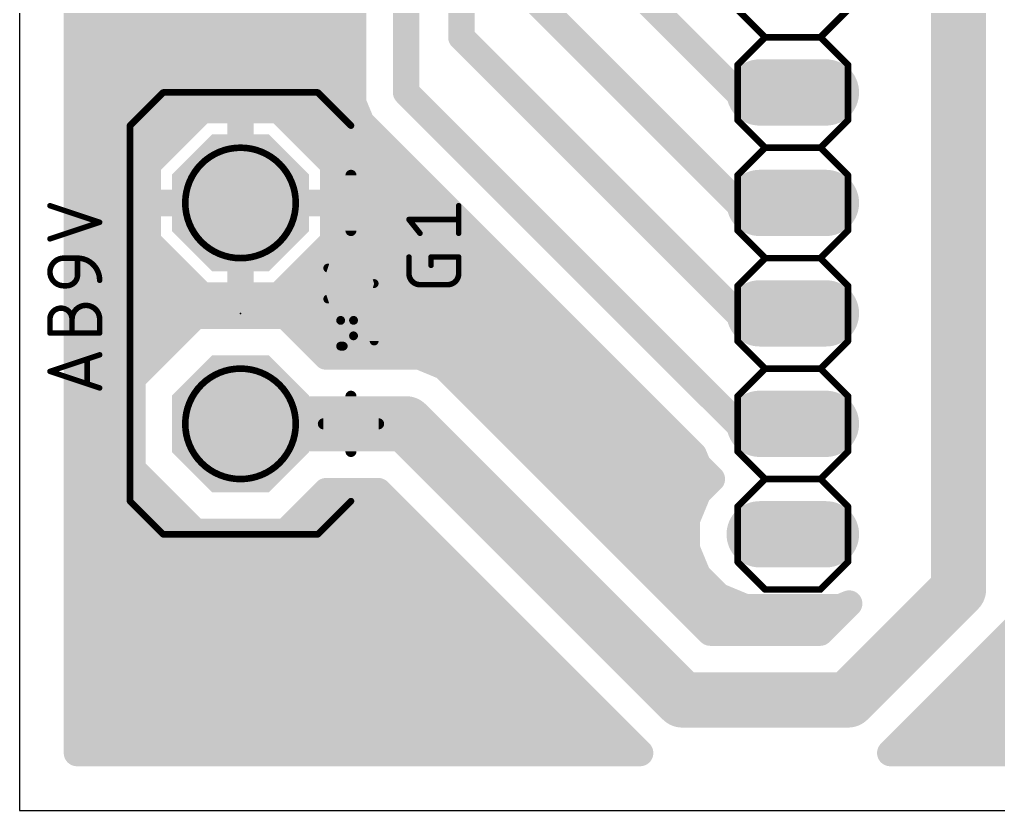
# Model space of a CAD drawing. Extents: x 2.5 to 54.6, y 1.3 to 50.5.
# Drawn here: x 2.54 to 25.05, y 1.27 to 19.46 of the extents above; entities that cross this region are included whole.
import ezdxf

# ---------------------------------------------------------------- set-up
doc = ezdxf.new("R2010")
doc.units = 0
for name, color, linetype in [('1', 12, 'CONTINUOUS'), ('17', 110, 'CONTINUOUS'), ('20', 31, 'CONTINUOUS'), ('21', 253, 'CONTINUOUS'), ('23', 53, 'CONTINUOUS'), ('25', 253, 'CONTINUOUS'), ('27', 253, 'CONTINUOUS'), ('51', 253, 'CONTINUOUS')]:
    doc.layers.add(name, color=color, linetype=linetype)

# ---------------------------------------------------------------- blocks, each defined once
blk = doc.blocks.new('OCTAGONP')
at = {"const_width": 0.5}
blk.add_lwpolyline([(-0.25, -0.1036), (-0.25, 0.1036), (-0.1036, 0.25), (0.1036, 0.25), (0.25, 0.1036), (0.25, -0.1036), (0.1036, -0.25), (-0.1036, -0.25), (-0.25, -0.1036), (-0.25, 0.1036)], dxfattribs=at)
blk = doc.blocks.new('RECT')
blk.add_solid([(-0.5, -0.5), (0.5, -0.5), (-0.5, 0.5), (0.5, 0.5)])
blk = doc.blocks.new('LONGP100')
at = {"const_width": 1}
blk.add_lwpolyline([(-0.5, 0), (0.5, 0)], dxfattribs=at)
at = {"const_width": 0.5}
for points in [[(-0.5, 0.25, 1), (-0.5, -0.25)], [(0.5, -0.25, 1), (0.5, 0.25)]]:
    blk.add_lwpolyline(points, format="xyb", dxfattribs=at)

msp = doc.modelspace()

# ---------------------------------------------------------------- linework, layer by layer
at = {"layer": '1'}
for points, const_width in [([(3.8608, 2.5908), (3.8608, 49.1492)], 0.6096), ([(12.7, 31.75), (12.7, 19.05)], 0.6096), ([(11.43, 29.21), (11.43, 17.78)], 0.6096), ([(10.2108, 28.705), (10.2108, 17.5375)], 0.6096), ([(24.13, 26.67), (24.13, 6.35)], 1.27), ([(15.24, 21.59), (19.05, 17.78)], 0.6096), ([(13.97, 20.32), (19.05, 15.24)], 0.6096), ([(3.8608, 19.5072), (10.2108, 19.5072)], 0.6096), ([(3.8608, 18.8976), (10.2108, 18.8976)], 0.6096), ([(12.7, 19.05), (19.05, 12.7)], 0.6096), ([(3.8608, 18.288), (10.2108, 18.288)], 0.6096), ([(11.43, 17.78), (19.05, 10.16)], 0.6096), ([(19.05, 17.78), (20.32, 17.78)], 0.6096), ([(3.8608, 17.6784), (10.2108, 17.6784)], 0.6096), ([(10.2108, 17.5375), (10.3964, 17.0894)], 0.6096), ([(6.7362, 17.3736), (5.4864, 16.1238)], 0.6096), ([(7.62, 17.3736), (6.7362, 17.3736)], 0.6096), ([(7.62, 17.3736), (7.62, 15.24)], 0.6096), ([(7.62, 15.24), (7.62, 17.3736)], 0.6096), ([(8.5038, 17.3736), (7.62, 17.3736)], 0.6096), ([(9.7536, 16.1238), (8.5038, 17.3736)], 0.6096), ([(3.8608, 17.0688), (6.4314, 17.0688)], 0.6096), ([(7.62, 17.0688), (7.62, 17.0688)], 0.6096), ([(8.8086, 17.0688), (10.417, 17.0688)], 0.6096), ([(10.3964, 17.0894), (18.0164, 9.4694)], 0.6096), ([(3.8608, 16.4592), (5.8218, 16.4592)], 0.6096), ([(7.62, 16.4592), (7.62, 16.4592)], 0.6096), ([(9.4182, 16.4592), (11.0266, 16.4592)], 0.6096), ([(5.4864, 16.1238), (5.4864, 15.24)], 0.6096), ([(9.7536, 15.24), (9.7536, 16.1238)], 0.6096), ([(3.8608, 15.8496), (5.4864, 15.8496)], 0.6096), ([(7.62, 15.8496), (7.62, 15.8496)], 0.6096), ([(9.7536, 15.8496), (11.6362, 15.8496)], 0.6096), ([(3.8608, 15.24), (7.62, 15.24)], 0.6096), ([(5.4864, 15.24), (7.62, 15.24)], 0.6096), ([(7.62, 15.24), (5.4864, 15.24)], 0.6096), ([(5.4864, 15.24), (5.4864, 14.3562)], 0.6096), ([(7.62, 15.24), (7.62, 15.24)], 0.6096), ([(7.62, 15.24), (7.62, 15.24)], 0.6096), ([(7.62, 13.1064), (7.62, 15.24)], 0.6096), ([(7.62, 15.24), (7.62, 15.24)], 0.6096), ([(7.62, 15.24), (7.62, 13.1064)], 0.6096), ([(9.7536, 15.24), (7.62, 15.24)], 0.6096), ([(7.62, 15.24), (7.62, 15.24)], 0.6096), ([(7.62, 15.24), (9.7536, 15.24)], 0.6096), ([(7.62, 15.24), (12.2458, 15.24)], 0.6096), ([(9.7536, 14.3562), (9.7536, 15.24)], 0.6096), ([(19.05, 15.24), (20.32, 15.24)], 0.6096), ([(3.8608, 14.6304), (5.4864, 14.6304)], 0.6096), ([(7.62, 14.6304), (7.62, 14.6304)], 0.6096), ([(9.7536, 14.6304), (12.8554, 14.6304)], 0.6096), ([(5.4864, 14.3562), (6.7362, 13.1064)], 0.6096), ([(8.5038, 13.1064), (9.7536, 14.3562)], 0.6096), ([(3.8608, 14.0208), (5.8218, 14.0208)], 0.6096), ([(7.62, 14.0208), (7.62, 14.0208)], 0.6096), ([(9.4182, 14.0208), (13.465, 14.0208)], 0.6096), ([(3.8608, 13.4112), (6.4314, 13.4112)], 0.6096), ([(7.62, 13.4112), (7.62, 13.4112)], 0.6096), ([(8.8086, 13.4112), (14.0746, 13.4112)], 0.6096), ([(6.7362, 13.1064), (7.62, 13.1064)], 0.6096), ([(7.62, 13.1064), (8.5038, 13.1064)], 0.6096), ([(3.8608, 12.8016), (14.6842, 12.8016)], 0.6096), ([(6.5889, 12.6492), (5.1308, 11.1911)], 0.6096), ([(8.6511, 12.6492), (6.5889, 12.6492)], 0.6096), ([(9.5909, 11.7094), (8.6511, 12.6492)], 0.6096), ([(19.05, 12.7), (20.32, 12.7)], 0.6096), ([(3.8608, 12.192), (6.1317, 12.192)], 0.6096), ([(9.1083, 12.192), (15.2938, 12.192)], 0.6096), ([(11.7382, 11.7094), (9.5909, 11.7094)], 0.6096), ([(12.3077, 11.4735), (11.7382, 11.7094)], 0.6096), ([(3.8608, 11.5824), (5.5221, 11.5824)], 0.6096), ([(12.0448, 11.5824), (15.9034, 11.5824)], 0.6096), ([(18.4218, 5.3594), (12.3077, 11.4735)], 0.6096), ([(5.1308, 11.1911), (5.1308, 9.1289)], 0.6096), ([(3.8608, 10.9728), (5.1308, 10.9728)], 0.6096), ([(12.8084, 10.9728), (16.513, 10.9728)], 0.6096), ([(3.8608, 10.3632), (5.1308, 10.3632)], 0.6096), ([(7.62, 10.16), (11.43, 10.16)], 1.27), ([(17.78, 3.81), (11.43, 10.16)], 1.27), ([(13.418, 10.3632), (17.1226, 10.3632)], 0.6096), ([(19.05, 10.16), (20.32, 10.16)], 0.6096), ([(3.8608, 9.7536), (5.1308, 9.7536)], 0.6096), ([(14.0276, 9.7536), (17.7322, 9.7536)], 0.6096), ([(18.0164, 9.4694), (18.0388, 9.447)], 0.6096), ([(18.0388, 9.447), (18.1368, 9.2104)], 0.6096), ([(18.1368, 9.2104), (18.4572, 8.89)], 0.6096), ([(3.8608, 9.144), (5.1308, 9.144)], 0.6096), ([(5.1308, 9.1289), (6.5889, 7.6708)], 0.6096), ([(14.6372, 9.144), (18.2032, 9.144)], 0.6096), ([(18.4572, 8.89), (18.1368, 8.5696)], 0.6096), ([(3.8608, 8.5344), (5.7253, 8.5344)], 0.6096), ([(8.6511, 7.6708), (9.5909, 8.6106)], 0.6096), ([(9.5147, 8.5344), (10.8644, 8.5344)], 0.6096), ([(9.5909, 8.6106), (10.7882, 8.6106)], 0.6096), ([(10.7882, 8.6106), (16.4665, 2.9323)], 0.6096), ([(15.2468, 8.5344), (18.1222, 8.5344)], 0.6096), ([(18.1368, 8.5696), (17.8816, 7.9535)], 0.6096), ([(3.8608, 7.9248), (6.3349, 7.9248)], 0.6096), ([(8.9051, 7.9248), (11.474, 7.9248)], 0.6096), ([(15.8564, 7.9248), (17.8816, 7.9248)], 0.6096), ([(17.8816, 7.9535), (17.8816, 7.2865)], 0.6096), ([(6.5889, 7.6708), (8.6511, 7.6708)], 0.6096), ([(3.8608, 7.3152), (12.0836, 7.3152)], 0.6096), ([(16.466, 7.3152), (17.8816, 7.3152)], 0.6096), ([(17.8816, 7.2865), (18.1368, 6.6704)], 0.6096), ([(3.8608, 6.7056), (12.6932, 6.7056)], 0.6096), ([(17.0756, 6.7056), (18.1222, 6.7056)], 0.6096), ([(24.13, 6.35), (21.59, 3.81)], 1.27), ([(18.1368, 6.6704), (18.6084, 6.1988)], 0.6096), ([(3.8608, 6.096), (13.3028, 6.096)], 0.6096), ([(17.6852, 6.096), (18.8566, 6.096)], 0.6096), ([(18.6084, 6.1988), (19.2245, 5.9436)], 0.6096), ([(21.6151, 6.0263), (20.9482, 5.3594)], 0.6096), ([(21.4155, 5.9436), (21.6151, 6.0263)], 0.6096), ([(19.2245, 5.9436), (21.4155, 5.9436)], 0.6096), ([(3.8608, 5.4864), (13.9124, 5.4864)], 0.6096), ([(18.2948, 5.4864), (21.0752, 5.4864)], 0.6096), ([(20.9482, 5.3594), (18.4218, 5.3594)], 0.6096), ([(22.9035, 2.9323), (25.4435, 5.4723)], 0.6096), ([(3.8608, 4.8768), (14.522, 4.8768)], 0.6096), ([(24.848, 4.8768), (53.2692, 4.8768)], 0.6096), ([(3.8608, 4.2672), (15.1316, 4.2672)], 0.6096), ([(24.2384, 4.2672), (53.2692, 4.2672)], 0.6096), ([(21.59, 3.81), (17.78, 3.81)], 1.27), ([(3.8608, 3.6576), (15.7412, 3.6576)], 0.6096), ([(23.6288, 3.6576), (53.2692, 3.6576)], 0.6096), ([(3.8608, 3.048), (16.3508, 3.048)], 0.6096), ([(16.4665, 2.9323), (16.4665, 2.9323)], 0.6096), ([(16.4665, 2.9323), (16.808, 2.5908)], 0.6096), ([(22.562, 2.5908), (22.9035, 2.9323)], 0.6096), ([(23.0192, 3.048), (53.2692, 3.048)], 0.6096), ([(16.808, 2.5908), (3.8608, 2.5908)], 0.6096), ([(53.2692, 2.5908), (22.562, 2.5908)], 0.6096)]:
    msp.add_lwpolyline(points, dxfattribs=dict(at, const_width=const_width))
for points, const_width in [([(3.8608, 19.6596, 1), (3.8608, 19.3548)], 0.3048), ([(10.2108, 19.3548, 1), (10.2108, 19.6596)], 0.3048), ([(3.8608, 19.05, 1), (3.8608, 18.7452)], 0.3048), ([(10.2108, 18.7452, 1), (10.2108, 19.05)], 0.3048), ([(12.8078, 19.1578, 1), (12.5922, 18.9422)], 0.3048), ([(12.5476, 19.05, 1), (12.8524, 19.05)], 0.3048), ([(3.8608, 18.4404, 1), (3.8608, 18.1356)], 0.3048), ([(10.2108, 18.1356, 1), (10.2108, 18.4404)], 0.3048), ([(11.5378, 17.8878, 1), (11.3222, 17.6722)], 0.3048), ([(19.05, 17.9324, 1), (19.05, 17.6276)], 0.3048), ([(18.9422, 17.6722, 1), (19.1578, 17.8878)], 0.3048), ([(20.32, 17.6276, 1), (20.32, 17.9324)], 0.3048), ([(3.8608, 17.8308, 1), (3.8608, 17.526)], 0.3048), ([(10.3516, 17.5958, 1), (10.07, 17.4792)], 0.3048), ([(10.2108, 17.526, 1), (10.2108, 17.8308)], 0.3048), ([(11.2776, 17.78, 1), (11.5824, 17.78)], 0.3048), ([(6.7362, 17.526, 1), (6.7362, 17.2212)], 0.3048), ([(6.844, 17.2658, 1), (6.6285, 17.4814)], 0.3048), ([(7.7724, 17.3736, 1), (7.4676, 17.3736)], 0.3048), ([(7.7724, 17.3736, 1), (7.4676, 17.3736)], 0.3048), ([(7.62, 17.526, 1), (7.62, 17.2212)], 0.3048), ([(7.62, 17.2212, 1), (7.62, 17.526)], 0.3048), ([(8.6115, 17.4814, 1), (8.396, 17.2658)], 0.3048), ([(8.5038, 17.2212, 1), (8.5038, 17.526)], 0.3048), ([(10.0584, 17.5375, 1), (10.3632, 17.5375)], 0.3048), ([(3.8608, 17.2212, 1), (3.8608, 16.9164)], 0.3048), ([(6.4314, 16.9164, 1), (6.4314, 17.2212)], 0.3048), ([(7.62, 17.2212, 1), (7.62, 16.9164)], 0.3048), ([(7.62, 16.9164, 1), (7.62, 17.2212)], 0.3048), ([(8.8086, 17.2212, 1), (8.8086, 16.9164)], 0.3048), ([(10.5042, 17.1971, 1), (10.2886, 16.9816)], 0.3048), ([(10.417, 16.9164, 1), (10.417, 17.2212)], 0.3048), ([(10.2556, 17.0311, 1), (10.5372, 17.1477)], 0.3048), ([(3.8608, 16.6116, 1), (3.8608, 16.3068)], 0.3048), ([(5.8218, 16.3068, 1), (5.8218, 16.6116)], 0.3048), ([(7.62, 16.6116, 1), (7.62, 16.3068)], 0.3048), ([(7.62, 16.3068, 1), (7.62, 16.6116)], 0.3048), ([(9.4182, 16.6116, 1), (9.4182, 16.3068)], 0.3048), ([(11.0266, 16.3068, 1), (11.0266, 16.6116)], 0.3048), ([(5.6388, 16.1238, 1), (5.334, 16.1238)], 0.3048), ([(5.3786, 16.2315, 1), (5.5942, 16.016)], 0.3048), ([(9.906, 16.1238, 1), (9.6012, 16.1238)], 0.3048), ([(9.6458, 16.016, 1), (9.8614, 16.2315)], 0.3048), ([(3.8608, 16.002, 1), (3.8608, 15.6972)], 0.3048), ([(5.4864, 15.6972, 1), (5.4864, 16.002)], 0.3048), ([(7.62, 16.002, 1), (7.62, 15.6972)], 0.3048), ([(7.62, 15.6972, 1), (7.62, 16.002)], 0.3048), ([(9.7536, 16.002, 1), (9.7536, 15.6972)], 0.3048), ([(11.6362, 15.6972, 1), (11.6362, 16.002)], 0.3048), ([(3.8608, 15.3924, 1), (3.8608, 15.0876)], 0.3048), ([(5.4864, 15.3924, 1), (5.4864, 15.0876)], 0.3048), ([(5.4864, 15.3924, 1), (5.4864, 15.0876)], 0.3048), ([(5.6388, 15.24, 1), (5.334, 15.24)], 0.3048), ([(7.62, 15.3924, 1), (7.62, 15.0876)], 0.3048), ([(7.7724, 15.24, 1), (7.4676, 15.24)], 0.3048), ([(7.7724, 15.24, 1), (7.4676, 15.24)], 0.3048), ([(7.62, 15.3924, 1), (7.62, 15.0876)], 0.3048), ([(7.7724, 15.24, 1), (7.4676, 15.24)], 0.3048), ([(7.62, 15.3924, 1), (7.62, 15.0876)], 0.3048), ([(7.7724, 15.24, 1), (7.4676, 15.24)], 0.3048), ([(7.62, 15.3924, 1), (7.62, 15.0876)], 0.3048), ([(7.62, 15.3924, 1), (7.62, 15.0876)], 0.3048), ([(7.62, 15.0876, 1), (7.62, 15.3924)], 0.3048), ([(7.62, 15.0876, 1), (7.62, 15.3924)], 0.3048), ([(7.62, 15.0876, 1), (7.62, 15.3924)], 0.3048), ([(7.62, 15.0876, 1), (7.62, 15.3924)], 0.3048), ([(7.62, 15.0876, 1), (7.62, 15.3924)], 0.3048), ([(9.906, 15.24, 1), (9.6012, 15.24)], 0.3048), ([(9.7536, 15.0876, 1), (9.7536, 15.3924)], 0.3048), ([(9.7536, 15.0876, 1), (9.7536, 15.3924)], 0.3048), ([(12.2458, 15.0876, 1), (12.2458, 15.3924)], 0.3048), ([(19.05, 15.3924, 1), (19.05, 15.0876)], 0.3048), ([(20.32, 15.0876, 1), (20.32, 15.3924)], 0.3048), ([(5.334, 15.24, 1), (5.6388, 15.24)], 0.3048), ([(7.4676, 15.24, 1), (7.7724, 15.24)], 0.3048), ([(7.4676, 15.24, 1), (7.7724, 15.24)], 0.3048), ([(7.4676, 15.24, 1), (7.7724, 15.24)], 0.3048), ([(7.4676, 15.24, 1), (7.7724, 15.24)], 0.3048), ([(9.6012, 15.24, 1), (9.906, 15.24)], 0.3048), ([(18.9422, 15.1322, 1), (19.1578, 15.3478)], 0.3048), ([(3.8608, 14.7828, 1), (3.8608, 14.478)], 0.3048), ([(5.4864, 14.478, 1), (5.4864, 14.7828)], 0.3048), ([(7.62, 14.7828, 1), (7.62, 14.478)], 0.3048), ([(7.62, 14.478, 1), (7.62, 14.7828)], 0.3048), ([(9.7536, 14.7828, 1), (9.7536, 14.478)], 0.3048), ([(12.8554, 14.478, 1), (12.8554, 14.7828)], 0.3048), ([(5.5942, 14.464, 1), (5.3786, 14.2485)], 0.3048), ([(9.8614, 14.2485, 1), (9.6458, 14.464)], 0.3048), ([(5.334, 14.3562, 1), (5.6388, 14.3562)], 0.3048), ([(9.6012, 14.3562, 1), (9.906, 14.3562)], 0.3048), ([(3.8608, 14.1732, 1), (3.8608, 13.8684)], 0.3048), ([(5.8218, 13.8684, 1), (5.8218, 14.1732)], 0.3048), ([(7.62, 14.1732, 1), (7.62, 13.8684)], 0.3048), ([(7.62, 13.8684, 1), (7.62, 14.1732)], 0.3048), ([(9.4182, 14.1732, 1), (9.4182, 13.8684)], 0.3048), ([(13.465, 13.8684, 1), (13.465, 14.1732)], 0.3048), ([(3.8608, 13.5636, 1), (3.8608, 13.2588)], 0.3048), ([(6.4314, 13.2588, 1), (6.4314, 13.5636)], 0.3048), ([(7.62, 13.5636, 1), (7.62, 13.2588)], 0.3048), ([(7.62, 13.2588, 1), (7.62, 13.5636)], 0.3048), ([(8.8086, 13.5636, 1), (8.8086, 13.2588)], 0.3048), ([(14.0746, 13.2588, 1), (14.0746, 13.5636)], 0.3048), ([(6.7362, 13.2588, 1), (6.7362, 12.954)], 0.3048), ([(6.6285, 12.9986, 1), (6.844, 13.2142)], 0.3048), ([(7.62, 13.2588, 1), (7.62, 12.954)], 0.3048), ([(7.62, 12.954, 1), (7.62, 13.2588)], 0.3048), ([(8.396, 13.2142, 1), (8.6115, 12.9986)], 0.3048), ([(8.5038, 12.954, 1), (8.5038, 13.2588)], 0.3048), ([(3.8608, 12.954, 1), (3.8608, 12.6492)], 0.3048), ([(7.4676, 13.1064, 1), (7.7724, 13.1064)], 0.3048), ([(7.4676, 13.1064, 1), (7.7724, 13.1064)], 0.3048), ([(14.6842, 12.6492, 1), (14.6842, 12.954)], 0.3048), ([(6.5889, 12.8016, 1), (6.5889, 12.4968)], 0.3048), ([(6.6967, 12.5414, 1), (6.4812, 12.757)], 0.3048), ([(8.7588, 12.757, 1), (8.5433, 12.5414)], 0.3048), ([(8.6511, 12.4968, 1), (8.6511, 12.8016)], 0.3048), ([(19.05, 12.8524, 1), (19.05, 12.5476)], 0.3048), ([(18.9422, 12.5922, 1), (19.1578, 12.8078)], 0.3048), ([(20.32, 12.5476, 1), (20.32, 12.8524)], 0.3048), ([(3.8608, 12.3444, 1), (3.8608, 12.0396)], 0.3048), ([(6.1317, 12.0396, 1), (6.1317, 12.3444)], 0.3048), ([(9.1083, 12.3444, 1), (9.1083, 12.0396)], 0.3048), ([(15.2938, 12.0396, 1), (15.2938, 12.3444)], 0.3048), ([(9.5909, 11.8618, 1), (9.5909, 11.557)], 0.3048), ([(9.4831, 11.6016, 1), (9.6986, 11.8172)], 0.3048), ([(11.7965, 11.8502, 1), (11.6799, 11.5686)], 0.3048), ([(11.7382, 11.557, 1), (11.7382, 11.8618)], 0.3048), ([(3.8608, 11.7348, 1), (3.8608, 11.43)], 0.3048), ([(5.5221, 11.43, 1), (5.5221, 11.7348)], 0.3048), ([(12.0448, 11.7348, 1), (12.0448, 11.43)], 0.3048), ([(12.4154, 11.5813, 1), (12.1999, 11.3658)], 0.3048), ([(12.2493, 11.3327, 1), (12.366, 11.6143)], 0.3048), ([(15.9034, 11.43, 1), (15.9034, 11.7348)], 0.3048), ([(5.2832, 11.1911, 1), (4.9784, 11.1911)], 0.3048), ([(3.8608, 11.1252, 1), (3.8608, 10.8204)], 0.3048), ([(5.023, 11.2988, 1), (5.2386, 11.0833)], 0.3048), ([(5.1308, 10.8204, 1), (5.1308, 11.1252)], 0.3048), ([(12.8084, 11.1252, 1), (12.8084, 10.8204)], 0.3048), ([(16.513, 10.8204, 1), (16.513, 11.1252)], 0.3048), ([(3.8608, 10.5156, 1), (3.8608, 10.2108)], 0.3048), ([(5.1308, 10.2108, 1), (5.1308, 10.5156)], 0.3048), ([(7.62, 10.4775, 1), (7.62, 9.8425)], 0.635), ([(11.6545, 10.3845, 1), (11.2055, 9.9355)], 0.635), ([(11.43, 9.8425, 1), (11.43, 10.4775)], 0.635), ([(13.418, 10.5156, 1), (13.418, 10.2108)], 0.3048), ([(17.1226, 10.2108, 1), (17.1226, 10.5156)], 0.3048), ([(19.05, 10.3124, 1), (19.05, 10.0076)], 0.3048), ([(18.9422, 10.0522, 1), (19.1578, 10.2678)], 0.3048), ([(20.32, 10.0076, 1), (20.32, 10.3124)], 0.3048), ([(3.8608, 9.906, 1), (3.8608, 9.6012)], 0.3048), ([(5.1308, 9.6012, 1), (5.1308, 9.906)], 0.3048), ([(14.0276, 9.906, 1), (14.0276, 9.6012)], 0.3048), ([(17.7322, 9.6012, 1), (17.7322, 9.906)], 0.3048), ([(18.1242, 9.5771, 1), (17.9087, 9.3616)], 0.3048), ([(18.1796, 9.5053, 1), (17.898, 9.3886)], 0.3048), ([(17.9086, 9.3616, 1), (18.1242, 9.5771)], 0.3048), ([(17.9311, 9.3392, 1), (18.1466, 9.5547)], 0.3048), ([(18.2446, 9.3182, 1), (18.0291, 9.1026)], 0.3048), ([(3.8608, 9.2964, 1), (3.8608, 8.9916)], 0.3048), ([(5.2386, 9.2367, 1), (5.023, 9.0212)], 0.3048), ([(4.9784, 9.1289, 1), (5.2832, 9.1289)], 0.3048), ([(5.1308, 8.9916, 1), (5.1308, 9.2964)], 0.3048), ([(14.6372, 9.2964, 1), (14.6372, 8.9916)], 0.3048), ([(17.996, 9.1521, 1), (18.2776, 9.2687)], 0.3048), ([(18.2032, 8.9916, 1), (18.2032, 9.2964)], 0.3048), ([(18.565, 8.7822, 1), (18.3494, 8.9978)], 0.3048), ([(18.3494, 8.7822, 1), (18.565, 8.9978)], 0.3048), ([(3.8608, 8.6868, 1), (3.8608, 8.382)], 0.3048), ([(5.7253, 8.382, 1), (5.7253, 8.6868)], 0.3048), ([(9.5147, 8.6868, 1), (9.5147, 8.382)], 0.3048), ([(9.5909, 8.763, 1), (9.5909, 8.4582)], 0.3048), ([(9.6986, 8.5028, 1), (9.4831, 8.7184)], 0.3048), ([(10.896, 8.7184, 1), (10.6805, 8.5028)], 0.3048), ([(10.7882, 8.4582, 1), (10.7882, 8.763)], 0.3048), ([(10.8644, 8.382, 1), (10.8644, 8.6868)], 0.3048), ([(15.2468, 8.6868, 1), (15.2468, 8.382)], 0.3048), ([(18.0291, 8.6774, 1), (18.2446, 8.4618)], 0.3048), ([(18.2776, 8.5113, 1), (17.996, 8.6279)], 0.3048), ([(18.1222, 8.382, 1), (18.1222, 8.6868)], 0.3048), ([(3.8608, 8.0772, 1), (3.8608, 7.7724)], 0.3048), ([(6.3349, 7.7724, 1), (6.3349, 8.0772)], 0.3048), ([(8.9051, 8.0772, 1), (8.9051, 7.7724)], 0.3048), ([(11.474, 7.7724, 1), (11.474, 8.0772)], 0.3048), ([(15.8564, 8.0772, 1), (15.8564, 7.7724)], 0.3048), ([(18.034, 7.9535, 1), (17.7292, 7.9535)], 0.3048), ([(17.7408, 8.0118, 1), (18.0224, 7.8951)], 0.3048), ([(17.8816, 7.7724, 1), (17.8816, 8.0772)], 0.3048), ([(6.5889, 7.8232, 1), (6.5889, 7.5184)], 0.3048), ([(6.4812, 7.563, 1), (6.6967, 7.7786)], 0.3048), ([(8.5433, 7.7786, 1), (8.7588, 7.563)], 0.3048), ([(8.6511, 7.5184, 1), (8.6511, 7.8232)], 0.3048), ([(3.8608, 7.4676, 1), (3.8608, 7.1628)], 0.3048), ([(12.0836, 7.1628, 1), (12.0836, 7.4676)], 0.3048), ([(16.466, 7.4676, 1), (16.466, 7.1628)], 0.3048), ([(18.0224, 7.3449, 1), (17.7408, 7.2282)], 0.3048), ([(17.7292, 7.2865, 1), (18.034, 7.2865)], 0.3048), ([(17.8816, 7.1628, 1), (17.8816, 7.4676)], 0.3048), ([(3.8608, 6.858, 1), (3.8608, 6.5532)], 0.3048), ([(12.6932, 6.5532, 1), (12.6932, 6.858)], 0.3048), ([(17.0756, 6.858, 1), (17.0756, 6.5532)], 0.3048), ([(18.1222, 6.5532, 1), (18.1222, 6.858)], 0.3048), ([(24.3545, 6.1255, 1), (23.9055, 6.5745)], 0.635), ([(18.2446, 6.7782, 1), (18.0291, 6.5626)], 0.3048), ([(17.996, 6.6121, 1), (18.2776, 6.7287)], 0.3048), ([(23.8125, 6.35, 1), (24.4475, 6.35)], 0.635), ([(3.8608, 6.2484, 1), (3.8608, 5.9436)], 0.3048), ([(13.3028, 5.9436, 1), (13.3028, 6.2484)], 0.3048), ([(17.6852, 6.2484, 1), (17.6852, 5.9436)], 0.3048), ([(18.6667, 6.3396, 1), (18.5501, 6.058)], 0.3048), ([(18.5006, 6.0911, 1), (18.7162, 6.3066)], 0.3048), ([(18.8566, 5.9436, 1), (18.8566, 6.2484)], 0.3048), ([(21.7229, 5.9185, 1), (21.5074, 6.1341)], 0.3048), ([(21.6735, 5.8855, 1), (21.5568, 6.1671)], 0.3048), ([(19.2245, 6.096, 1), (19.2245, 5.7912)], 0.3048), ([(19.1662, 5.8028, 1), (19.2829, 6.0844)], 0.3048), ([(21.3571, 6.0844, 1), (21.4738, 5.8028)], 0.3048), ([(21.4155, 5.7912, 1), (21.4155, 6.096)], 0.3048), ([(3.8608, 5.6388, 1), (3.8608, 5.334)], 0.3048), ([(13.9124, 5.334, 1), (13.9124, 5.6388)], 0.3048), ([(18.2948, 5.6388, 1), (18.2948, 5.334)], 0.3048), ([(18.4218, 5.5118, 1), (18.4218, 5.207)], 0.3048), ([(20.9482, 5.207, 1), (20.9482, 5.5118)], 0.3048), ([(21.0752, 5.334, 1), (21.0752, 5.6388)], 0.3048), ([(18.314, 5.2516, 1), (18.5295, 5.4672)], 0.3048), ([(20.8405, 5.4672, 1), (21.056, 5.2516)], 0.3048), ([(3.8608, 5.0292, 1), (3.8608, 4.7244)], 0.3048), ([(14.522, 4.7244, 1), (14.522, 5.0292)], 0.3048), ([(24.848, 5.0292, 1), (24.848, 4.7244)], 0.3048), ([(3.8608, 4.4196, 1), (3.8608, 4.1148)], 0.3048), ([(15.1316, 4.1148, 1), (15.1316, 4.4196)], 0.3048), ([(24.2384, 4.4196, 1), (24.2384, 4.1148)], 0.3048), ([(17.78, 4.1275, 1), (17.78, 3.4925)], 0.635), ([(17.5555, 3.5855, 1), (18.0045, 4.0345)], 0.635), ([(21.3655, 4.0345, 1), (21.8145, 3.5855)], 0.635), ([(21.59, 3.4925, 1), (21.59, 4.1275)], 0.635), ([(3.8608, 3.81, 1), (3.8608, 3.5052)], 0.3048), ([(15.7412, 3.5052, 1), (15.7412, 3.81)], 0.3048), ([(23.6288, 3.81, 1), (23.6288, 3.5052)], 0.3048), ([(3.8608, 3.2004, 1), (3.8608, 2.8956)], 0.3048), ([(16.6189, 2.9323, 1), (16.3141, 2.9323)], 0.3048), ([(16.5742, 3.0401, 1), (16.3587, 2.8246)], 0.3048), ([(16.3508, 2.8956, 1), (16.3508, 3.2004)], 0.3048), ([(16.3587, 2.8246, 1), (16.5742, 3.0401)], 0.3048), ([(22.7958, 3.0401, 1), (23.0113, 2.8246)], 0.3048), ([(23.0113, 2.8246, 1), (22.7958, 3.0401)], 0.3048), ([(23.0192, 3.2004, 1), (23.0192, 2.8956)], 0.3048), ([(16.3141, 2.9323, 1), (16.6189, 2.9323)], 0.3048), ([(3.8608, 2.7432, 1), (3.8608, 2.4384)], 0.3048), ([(3.7084, 2.5908, 1), (4.0132, 2.5908)], 0.3048), ([(16.7003, 2.483, 1), (16.9158, 2.6986)], 0.3048), ([(16.808, 2.4384, 1), (16.808, 2.7432)], 0.3048), ([(22.4542, 2.6986, 1), (22.6697, 2.483)], 0.3048), ([(22.562, 2.7432, 1), (22.562, 2.4384)], 0.3048)]:
    msp.add_lwpolyline(points, format="xyb", dxfattribs=dict(at, const_width=const_width))
at = {"layer": '20'}
for p, q in [((2.54, 50.47), (2.54, 1.27)), ((2.54, 1.27), (54.59, 1.27))]:
    msp.add_line(p, q, dxfattribs=at)
at = {"layer": '21'}
for points, const_width in [([(19.685, 19.05), (19.05, 19.685)], 0.1524), ([(21.59, 19.685), (20.955, 19.05)], 0.1524), ([(19.05, 18.415), (19.685, 19.05)], 0.1524), ([(20.955, 19.05), (19.685, 19.05)], 0.1524), ([(20.955, 19.05), (21.59, 18.415)], 0.1524), ([(19.05, 17.145), (19.05, 18.415)], 0.1524), ([(21.59, 18.415), (21.59, 17.145)], 0.1524), ([(5.842, 17.78), (5.08, 17.018)], 0.1524), ([(5.842, 17.78), (9.398, 17.78)], 0.1524), ([(10.16, 17.018), (9.398, 17.78)], 0.1524), ([(19.685, 16.51), (19.05, 17.145)], 0.1524), ([(21.59, 17.145), (20.955, 16.51)], 0.1524), ([(5.08, 8.382), (5.08, 17.018)], 0.1524), ([(19.05, 15.875), (19.685, 16.51)], 0.1524), ([(20.955, 16.51), (19.685, 16.51)], 0.1524), ([(20.955, 16.51), (21.59, 15.875)], 0.1524), ([(10.16, 15.875), (10.16, 14.605)], 0.254), ([(19.05, 14.605), (19.05, 15.875)], 0.1524), ([(21.59, 15.875), (21.59, 14.605)], 0.1524), ([(19.685, 13.97), (19.05, 14.605)], 0.1524), ([(21.59, 14.605), (20.955, 13.97)], 0.1524), ([(19.685, 13.97), (19.05, 13.335)], 0.1524), ([(20.955, 13.97), (19.685, 13.97)], 0.1524), ([(21.59, 13.335), (20.955, 13.97)], 0.1524), ([(10.6934, 13.3858), (9.6266, 13.7414)], 0.2032), ([(9.6266, 13.0302), (10.6934, 13.3858)], 0.2032), ([(19.05, 12.065), (19.05, 13.335)], 0.1524), ([(21.59, 13.335), (21.59, 12.065)], 0.1524), ([(9.9229, 12.5391), (10.2193, 12.5391)], 0.2032), ([(10.2193, 12.5391), (10.2193, 12.1835)], 0.2032), ([(9.9822, 11.9465), (9.9229, 11.9465)], 0.2032), ([(19.685, 11.43), (19.05, 12.065)], 0.1524), ([(21.59, 12.065), (20.955, 11.43)], 0.1524), ([(19.05, 10.795), (19.685, 11.43)], 0.1524), ([(20.955, 11.43), (19.685, 11.43)], 0.1524), ([(20.955, 11.43), (21.59, 10.795)], 0.1524), ([(10.16, 10.795), (10.16, 9.525)], 0.254), ([(19.05, 9.525), (19.05, 10.795)], 0.1524), ([(21.59, 10.795), (21.59, 9.525)], 0.1524), ([(9.525, 10.16), (10.795, 10.16)], 0.254), ([(19.685, 8.89), (19.05, 9.525)], 0.1524), ([(21.59, 9.525), (20.955, 8.89)], 0.1524), ([(19.05, 8.255), (19.685, 8.89)], 0.1524), ([(20.955, 8.89), (19.685, 8.89)], 0.1524), ([(20.955, 8.89), (21.59, 8.255)], 0.1524), ([(5.08, 8.382), (5.842, 7.62)], 0.1524), ([(10.16, 8.382), (9.398, 7.62)], 0.1524), ([(19.05, 6.985), (19.05, 8.255)], 0.1524), ([(21.59, 8.255), (21.59, 6.985)], 0.1524), ([(9.398, 7.62), (5.842, 7.62)], 0.1524), ([(19.685, 6.35), (19.05, 6.985)], 0.1524), ([(21.59, 6.985), (20.955, 6.35)], 0.1524), ([(20.955, 6.35), (19.685, 6.35)], 0.1524)]:
    msp.add_lwpolyline(points, dxfattribs=dict(at, const_width=const_width))
for points, const_width in [([(19.685, 19.0881, 1), (19.685, 19.0119)], 0.0762), ([(19.7119, 19.0231, 1), (19.6581, 19.0769)], 0.0762), ([(19.6581, 19.0231, 1), (19.7119, 19.0769)], 0.0762), ([(20.9819, 19.0769, 1), (20.9281, 19.0231)], 0.0762), ([(20.9281, 19.0769, 1), (20.9819, 19.0231)], 0.0762), ([(20.955, 19.0119, 1), (20.955, 19.0881)], 0.0762), ([(19.0881, 18.415, 1), (19.0119, 18.415)], 0.0762), ([(19.0231, 18.4419, 1), (19.0769, 18.3881)], 0.0762), ([(21.6281, 18.415, 1), (21.5519, 18.415)], 0.0762), ([(21.5631, 18.3881, 1), (21.6169, 18.4419)], 0.0762), ([(5.842, 17.8181, 1), (5.842, 17.7419)], 0.0762), ([(5.8689, 17.7531, 1), (5.8151, 17.8069)], 0.0762), ([(9.4249, 17.8069, 1), (9.3711, 17.7531)], 0.0762), ([(9.398, 17.7419, 1), (9.398, 17.8181)], 0.0762), ([(19.0119, 17.145, 1), (19.0881, 17.145)], 0.0762), ([(19.0769, 17.1719, 1), (19.0231, 17.1181)], 0.0762), ([(21.5519, 17.145, 1), (21.6281, 17.145)], 0.0762), ([(21.6169, 17.1181, 1), (21.5631, 17.1719)], 0.0762), ([(5.1181, 17.018, 1), (5.0419, 17.018)], 0.0762), ([(5.0531, 17.0449, 1), (5.1069, 16.9911)], 0.0762), ([(10.1331, 16.9911, 1), (10.1869, 17.0449)], 0.0762), ([(19.685, 16.5481, 1), (19.685, 16.4719)], 0.0762), ([(19.7119, 16.4831, 1), (19.6581, 16.5369)], 0.0762), ([(19.6581, 16.4831, 1), (19.7119, 16.5369)], 0.0762), ([(20.9819, 16.5369, 1), (20.9281, 16.4831)], 0.0762), ([(20.9281, 16.5369, 1), (20.9819, 16.4831)], 0.0762), ([(20.955, 16.4719, 1), (20.955, 16.5481)], 0.0762), ([(10.2235, 15.875, 1), (10.0965, 15.875)], 0.127), ([(19.0881, 15.875, 1), (19.0119, 15.875)], 0.0762), ([(19.0231, 15.9019, 1), (19.0769, 15.8481)], 0.0762), ([(21.6281, 15.875, 1), (21.5519, 15.875)], 0.0762), ([(21.5631, 15.8481, 1), (21.6169, 15.9019)], 0.0762), ([(10.0965, 14.605, 1), (10.2235, 14.605)], 0.127), ([(19.0119, 14.605, 1), (19.0881, 14.605)], 0.0762), ([(19.0769, 14.6319, 1), (19.0231, 14.5781)], 0.0762), ([(21.5519, 14.605, 1), (21.6281, 14.605)], 0.0762), ([(21.6169, 14.5781, 1), (21.5631, 14.6319)], 0.0762), ([(19.685, 14.0081, 1), (19.685, 13.9319)], 0.0762), ([(19.7119, 13.9431, 1), (19.6581, 13.9969)], 0.0762), ([(19.6581, 13.9431, 1), (19.7119, 13.9969)], 0.0762), ([(20.9819, 13.9969, 1), (20.9281, 13.9431)], 0.0762), ([(20.9281, 13.9969, 1), (20.9819, 13.9431)], 0.0762), ([(20.955, 13.9319, 1), (20.955, 14.0081)], 0.0762), ([(9.6427, 13.7896, 1), (9.6105, 13.6932)], 0.1016), ([(10.7095, 13.3376, 1), (10.6773, 13.434)], 0.1016), ([(10.6773, 13.3376, 1), (10.7095, 13.434)], 0.1016), ([(19.0881, 13.335, 1), (19.0119, 13.335)], 0.0762), ([(19.0231, 13.3619, 1), (19.0769, 13.3081)], 0.0762), ([(21.6281, 13.335, 1), (21.5519, 13.335)], 0.0762), ([(21.5631, 13.3081, 1), (21.6169, 13.3619)], 0.0762), ([(9.6105, 13.0784, 1), (9.6427, 12.982)], 0.1016), ([(9.9229, 12.5391, 1), (9.9229, 11.9465)], 0.2032), ([(9.9229, 12.5899, 1), (9.9229, 12.4883)], 0.1016), ([(9.9229, 12.4883, 1), (9.9229, 12.5899)], 0.1016), ([(10.2701, 12.5391, 1), (10.1685, 12.5391)], 0.1016), ([(10.6934, 12.065, 0.4142), (10.2193, 12.5391)], 0.2032), ([(10.2193, 12.5899, 1), (10.2193, 12.4883)], 0.1016), ([(10.2193, 12.4883, 1), (10.2193, 12.5899)], 0.1016), ([(9.9822, 11.9465, 0.4142), (10.2193, 12.1835)], 0.2032), ([(10.2701, 12.1835, 1), (10.1685, 12.1835)], 0.1016), ([(10.1685, 12.1835, 1), (10.2701, 12.1835)], 0.1016), ([(9.9229, 11.9973, 1), (9.9229, 11.8957)], 0.1016), ([(9.9229, 11.8957, 1), (9.9229, 11.9973)], 0.1016), ([(9.9822, 11.9973, 1), (9.9822, 11.8957)], 0.1016), ([(9.9822, 11.8957, 1), (9.9822, 11.9973)], 0.1016), ([(10.6426, 12.065, 1), (10.7442, 12.065)], 0.1016), ([(19.0119, 12.065, 1), (19.0881, 12.065)], 0.0762), ([(19.0769, 12.0919, 1), (19.0231, 12.0381)], 0.0762), ([(21.5519, 12.065, 1), (21.6281, 12.065)], 0.0762), ([(21.6169, 12.0381, 1), (21.5631, 12.0919)], 0.0762), ([(19.685, 11.4681, 1), (19.685, 11.3919)], 0.0762), ([(19.7119, 11.4031, 1), (19.6581, 11.4569)], 0.0762), ([(19.6581, 11.4031, 1), (19.7119, 11.4569)], 0.0762), ([(20.9819, 11.4569, 1), (20.9281, 11.4031)], 0.0762), ([(20.9281, 11.4569, 1), (20.9819, 11.4031)], 0.0762), ([(20.955, 11.3919, 1), (20.955, 11.4681)], 0.0762), ([(10.2235, 10.795, 1), (10.0965, 10.795)], 0.127), ([(19.0881, 10.795, 1), (19.0119, 10.795)], 0.0762), ([(19.0231, 10.8219, 1), (19.0769, 10.7681)], 0.0762), ([(21.6281, 10.795, 1), (21.5519, 10.795)], 0.0762), ([(21.5631, 10.7681, 1), (21.6169, 10.8219)], 0.0762), ([(9.525, 10.2235, 1), (9.525, 10.0965)], 0.127), ([(10.795, 10.0965, 1), (10.795, 10.2235)], 0.127), ([(10.0965, 9.525, 1), (10.2235, 9.525)], 0.127), ([(19.0119, 9.525, 1), (19.0881, 9.525)], 0.0762), ([(19.0769, 9.5519, 1), (19.0231, 9.4981)], 0.0762), ([(21.5519, 9.525, 1), (21.6281, 9.525)], 0.0762), ([(21.6169, 9.4981, 1), (21.5631, 9.5519)], 0.0762), ([(19.685, 8.9281, 1), (19.685, 8.8519)], 0.0762), ([(19.7119, 8.8631, 1), (19.6581, 8.9169)], 0.0762), ([(19.6581, 8.8631, 1), (19.7119, 8.9169)], 0.0762), ([(20.9819, 8.9169, 1), (20.9281, 8.8631)], 0.0762), ([(20.9281, 8.9169, 1), (20.9819, 8.8631)], 0.0762), ([(20.955, 8.8519, 1), (20.955, 8.9281)], 0.0762), ([(5.0419, 8.382, 1), (5.1181, 8.382)], 0.0762), ([(5.1069, 8.4089, 1), (5.0531, 8.3551)], 0.0762), ([(10.1869, 8.3551, 1), (10.1331, 8.4089)], 0.0762), ([(19.0881, 8.255, 1), (19.0119, 8.255)], 0.0762), ([(21.6281, 8.255, 1), (21.5519, 8.255)], 0.0762), ([(19.0231, 8.2819, 1), (19.0769, 8.2281)], 0.0762), ([(21.5631, 8.2281, 1), (21.6169, 8.2819)], 0.0762), ([(5.842, 7.6581, 1), (5.842, 7.5819)], 0.0762), ([(5.8151, 7.5931, 1), (5.8689, 7.6469)], 0.0762), ([(9.3711, 7.6469, 1), (9.4249, 7.5931)], 0.0762), ([(9.398, 7.5819, 1), (9.398, 7.6581)], 0.0762), ([(19.0119, 6.985, 1), (19.0881, 6.985)], 0.0762), ([(19.0769, 7.0119, 1), (19.0231, 6.9581)], 0.0762), ([(21.5519, 6.985, 1), (21.6281, 6.985)], 0.0762), ([(21.6169, 6.9581, 1), (21.5631, 7.0119)], 0.0762), ([(19.685, 6.3881, 1), (19.685, 6.3119)], 0.0762), ([(19.6581, 6.3231, 1), (19.7119, 6.3769)], 0.0762), ([(20.9281, 6.3769, 1), (20.9819, 6.3231)], 0.0762), ([(20.955, 6.3119, 1), (20.955, 6.3881)], 0.0762)]:
    msp.add_lwpolyline(points, format="xyb", dxfattribs=dict(at, const_width=const_width))
at = {"layer": '23'}
msp.add_point((7.62, 12.7), dxfattribs=at)
at = {"layer": '25'}
for points, const_width in [([(12.6683, 15.1765, 1), (12.6047, 15.1765)], 0.0635), ([(11.4935, 14.8908, 1), (11.4935, 14.8272)], 0.0635), ([(11.5183, 14.8788, 1), (11.4687, 14.8392)], 0.0635), ([(12.6365, 14.8272, 1), (12.6365, 14.8908)], 0.0635), ([(11.7227, 14.5217, 1), (11.7723, 14.5613)], 0.0635), ([(12.6047, 14.5415, 1), (12.6683, 14.5415)], 0.0635), ([(11.5253, 13.9954, 1), (11.4618, 13.9954)], 0.0635), ([(12.0333, 13.9954, 1), (11.9697, 13.9954)], 0.0635), ([(12.0015, 14.0272, 1), (12.0015, 13.9636)], 0.0635), ([(12.6683, 13.9954, 1), (12.6047, 13.9954)], 0.0635), ([(12.6365, 13.9636, 1), (12.6365, 14.0272)], 0.0635), ([(11.9697, 13.8049, 1), (12.0333, 13.8049)], 0.0635), ([(11.4935, 13.6144, 0.4142), (11.7475, 13.3604)], 0.127), ([(11.5253, 13.6144, 1), (11.4618, 13.6144)], 0.0635), ([(11.4618, 13.6144, 1), (11.5253, 13.6144)], 0.0635), ([(12.3825, 13.3604, 0.4142), (12.6365, 13.6144)], 0.127), ([(12.6683, 13.6144, 1), (12.6047, 13.6144)], 0.0635), ([(12.6047, 13.6144, 1), (12.6683, 13.6144)], 0.0635), ([(11.7475, 13.3922, 1), (11.7475, 13.3286)], 0.0635), ([(11.7475, 13.3286, 1), (11.7475, 13.3922)], 0.0635), ([(12.3825, 13.3922, 1), (12.3825, 13.3286)], 0.0635), ([(12.3825, 13.3286, 1), (12.3825, 13.3922)], 0.0635)]:
    msp.add_lwpolyline(points, format="xyb", dxfattribs=dict(at, const_width=const_width))
at = {"layer": '25', "const_width": 0.127}
for points in [[(12.6365, 14.5415), (12.6365, 15.1765)], [(11.7475, 14.5415), (11.4935, 14.859)], [(11.4935, 14.859), (12.6365, 14.859)], [(11.4935, 13.6144), (11.4935, 13.9954)], [(12.0015, 13.8049), (12.0015, 13.9954)], [(12.0015, 13.9954), (12.6365, 13.9954)], [(12.6365, 13.9954), (12.6365, 13.6144)], [(12.3825, 13.3604), (11.7475, 13.3604)]]:
    msp.add_lwpolyline(points, dxfattribs=at)
at = {"layer": '27', "const_width": 0.127}
for points in [[(4.3815, 14.7955), (3.2385, 15.1765)], [(3.2385, 14.4145), (4.3815, 14.7955)], [(3.556, 13.97), (3.8735, 13.97)], [(3.8735, 13.97), (3.8735, 13.589)], [(3.6195, 13.335), (3.556, 13.335)], [(3.2385, 12.2492), (3.2385, 12.5667)], [(3.7465, 12.2492), (3.7465, 12.5667)], [(4.3815, 12.5667), (4.3815, 12.2492)], [(4.3815, 12.2492), (3.2385, 12.2492)], [(3.2385, 11.3665), (4.3815, 11.7475)], [(4.0957, 11.6523), (4.0957, 11.0808)], [(4.3815, 10.9855), (3.2385, 11.3665)]]:
    msp.add_lwpolyline(points, dxfattribs=at)
at = {"layer": '27'}
for points, const_width in [([(3.2485, 15.2066, 1), (3.2285, 15.1464)], 0.0635), ([(4.3915, 14.7654, 1), (4.3715, 14.8256)], 0.0635), ([(4.3715, 14.7654, 1), (4.3915, 14.8256)], 0.0635), ([(3.2285, 14.4446, 1), (3.2485, 14.3844)], 0.0635), ([(3.556, 13.97, 1), (3.556, 13.335)], 0.127), ([(3.556, 14.0018, 1), (3.556, 13.9383)], 0.0635), ([(3.556, 13.9383, 1), (3.556, 14.0018)], 0.0635), ([(3.9053, 13.97, 1), (3.8418, 13.97)], 0.0635), ([(4.3815, 13.462, 0.4142), (3.8735, 13.97)], 0.127), ([(3.8735, 14.0018, 1), (3.8735, 13.9383)], 0.0635), ([(3.8735, 13.9383, 1), (3.8735, 14.0018)], 0.0635), ([(3.6195, 13.335, 0.4142), (3.8735, 13.589)], 0.127), ([(3.9053, 13.589, 1), (3.8418, 13.589)], 0.0635), ([(3.8418, 13.589, 1), (3.9053, 13.589)], 0.0635), ([(3.556, 13.3668, 1), (3.556, 13.3033)], 0.0635), ([(3.556, 13.3033, 1), (3.556, 13.3668)], 0.0635), ([(3.6195, 13.3668, 1), (3.6195, 13.3033)], 0.0635), ([(3.6195, 13.3033, 1), (3.6195, 13.3668)], 0.0635), ([(4.3498, 13.462, 1), (4.4132, 13.462)], 0.0635), ([(3.7465, 12.5667, 1), (3.2385, 12.5667)], 0.127), ([(4.3815, 12.5667, 1), (3.7465, 12.5667)], 0.127), ([(3.2703, 12.5667, 1), (3.2067, 12.5667)], 0.0635), ([(3.7783, 12.5667, 1), (3.7147, 12.5667)], 0.0635), ([(4.4132, 12.5667, 1), (4.3498, 12.5667)], 0.0635), ([(3.2067, 12.5667, 1), (3.2703, 12.5667)], 0.0635), ([(3.7147, 12.5667, 1), (3.7783, 12.5667)], 0.0635), ([(3.7147, 12.5667, 1), (3.7783, 12.5667)], 0.0635), ([(4.3498, 12.5667, 1), (4.4132, 12.5667)], 0.0635), ([(3.2067, 12.2492, 1), (3.2703, 12.2492)], 0.0635), ([(3.2385, 12.2809, 1), (3.2385, 12.2174)], 0.0635), ([(3.7147, 12.2492, 1), (3.7783, 12.2492)], 0.0635), ([(4.3498, 12.2492, 1), (4.4132, 12.2492)], 0.0635), ([(4.3815, 12.2174, 1), (4.3815, 12.2809)], 0.0635), ([(4.1275, 11.6523, 1), (4.064, 11.6523)], 0.0635), ([(4.3915, 11.7174, 1), (4.3715, 11.7776)], 0.0635), ([(3.2485, 11.3966, 1), (3.2285, 11.3364)], 0.0635), ([(3.2285, 11.3966, 1), (3.2485, 11.3364)], 0.0635), ([(4.064, 11.0808, 1), (4.1275, 11.0808)], 0.0635), ([(4.3715, 10.9554, 1), (4.3915, 11.0156)], 0.0635)]:
    msp.add_lwpolyline(points, format="xyb", dxfattribs=dict(at, const_width=const_width))
at = {"layer": '51', "const_width": 0.1524}
for points in [[(7.62, 13.97, 1), (7.62, 16.51, 1), (7.62, 13.97)], [(7.62, 8.89, 1), (7.62, 11.43, 1), (7.62, 8.89)]]:
    msp.add_lwpolyline(points, format="xyb", dxfattribs=at)

# ---------------------------------------------------------------- block references
at = {"layer": '17', "xscale": 1.524, "yscale": 1.524}
for p in [(20.32, 17.78), (20.32, 17.78), (20.32, 15.24), (20.32, 15.24), (20.32, 12.7), (20.32, 12.7), (20.32, 10.16), (20.32, 10.16), (20.32, 7.62), (20.32, 7.62)]:
    msp.add_blockref('LONGP100', p, dxfattribs=at)
at = {"layer": '17', "xscale": 3.1496, "yscale": 3.1496, "rotation": 180}
for p in [(7.62, 15.24), (7.62, 15.24), (7.62, 10.16), (7.62, 10.16)]:
    msp.add_blockref('OCTAGONP', p, dxfattribs=at)
at = {"layer": '51', "xscale": 0.508, "yscale": 0.508, "rotation": 270}
for p in [(20.32, 17.78), (20.32, 15.24), (20.32, 12.7), (20.32, 10.16), (20.32, 7.62)]:
    msp.add_blockref('RECT', p, dxfattribs=at)

doc.saveas('drawing.dxf')
